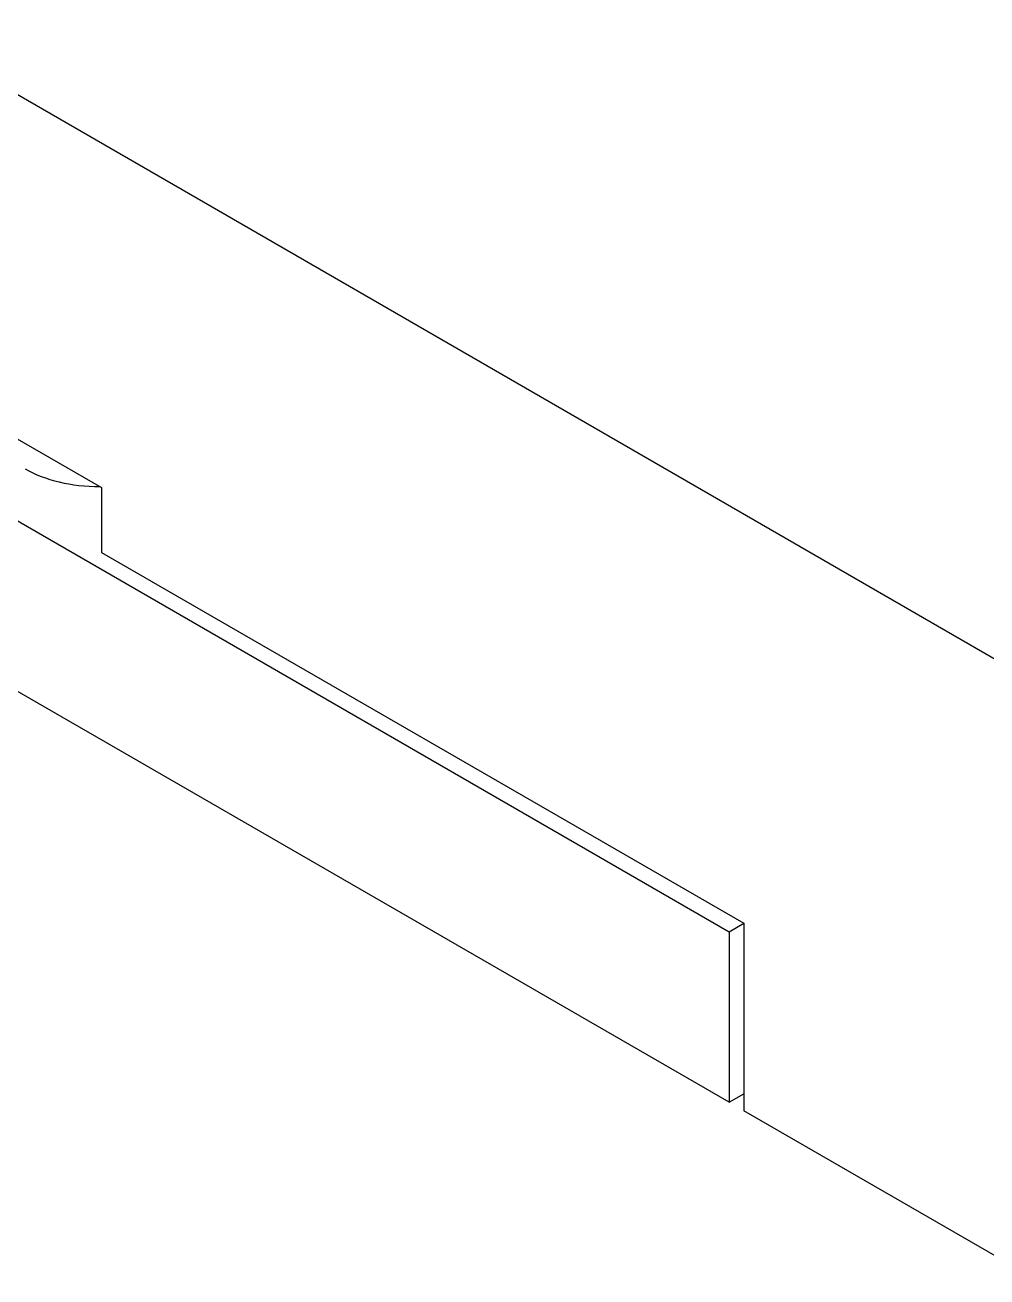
# Model space of a CAD drawing. Header units: millimetres. Extents: x 68 to 2000, y 100 to 2870.
# Drawn here: x 1494.64 to 1517.67, y 743.52 to 773.5 of the extents above; entities that cross this region are included whole.
import ezdxf

# ---------------------------------------------------------------- set-up
doc = ezdxf.new("R2010")
doc.units = ezdxf.units.MM
doc.header["$LTSCALE"] = 10
doc.layers.add('_Sichtbarkanten', color=7, linetype='Continuous', lineweight=25)

msp = doc.modelspace()

# ---------------------------------------------------------------- linework, layer by layer
at = {"layer": '_Sichtbarkanten'}
for p, q in [((1165.195, 961.934), (1518.749, 757.81)), ((1361.235, 838.545), (1511.501, 751.789)), ((1511.501, 747.706), (1361.235, 834.462)), ((1473.848, 775.487), (1496.475, 762.423)), ((1496.475, 762.423), (1496.475, 760.872)), ((1496.475, 760.872), (1511.855, 751.993)), ((1511.501, 751.789), (1511.855, 751.993)), ((1511.855, 751.993), (1511.855, 747.502)), ((1511.501, 751.789), (1511.501, 747.706)), ((1511.501, 747.706), (1511.855, 747.91)), ((1518.749, 743.522), (1511.855, 747.502))]:
    msp.add_line(p, q, dxfattribs=at)
msp.add_ellipse((1496.408, 763.896), major_axis=(-2.5, 0), ratio=0.578054, start_param=0.786007, end_param=1.578464, dxfattribs=at)

doc.saveas('drawing.dxf')
